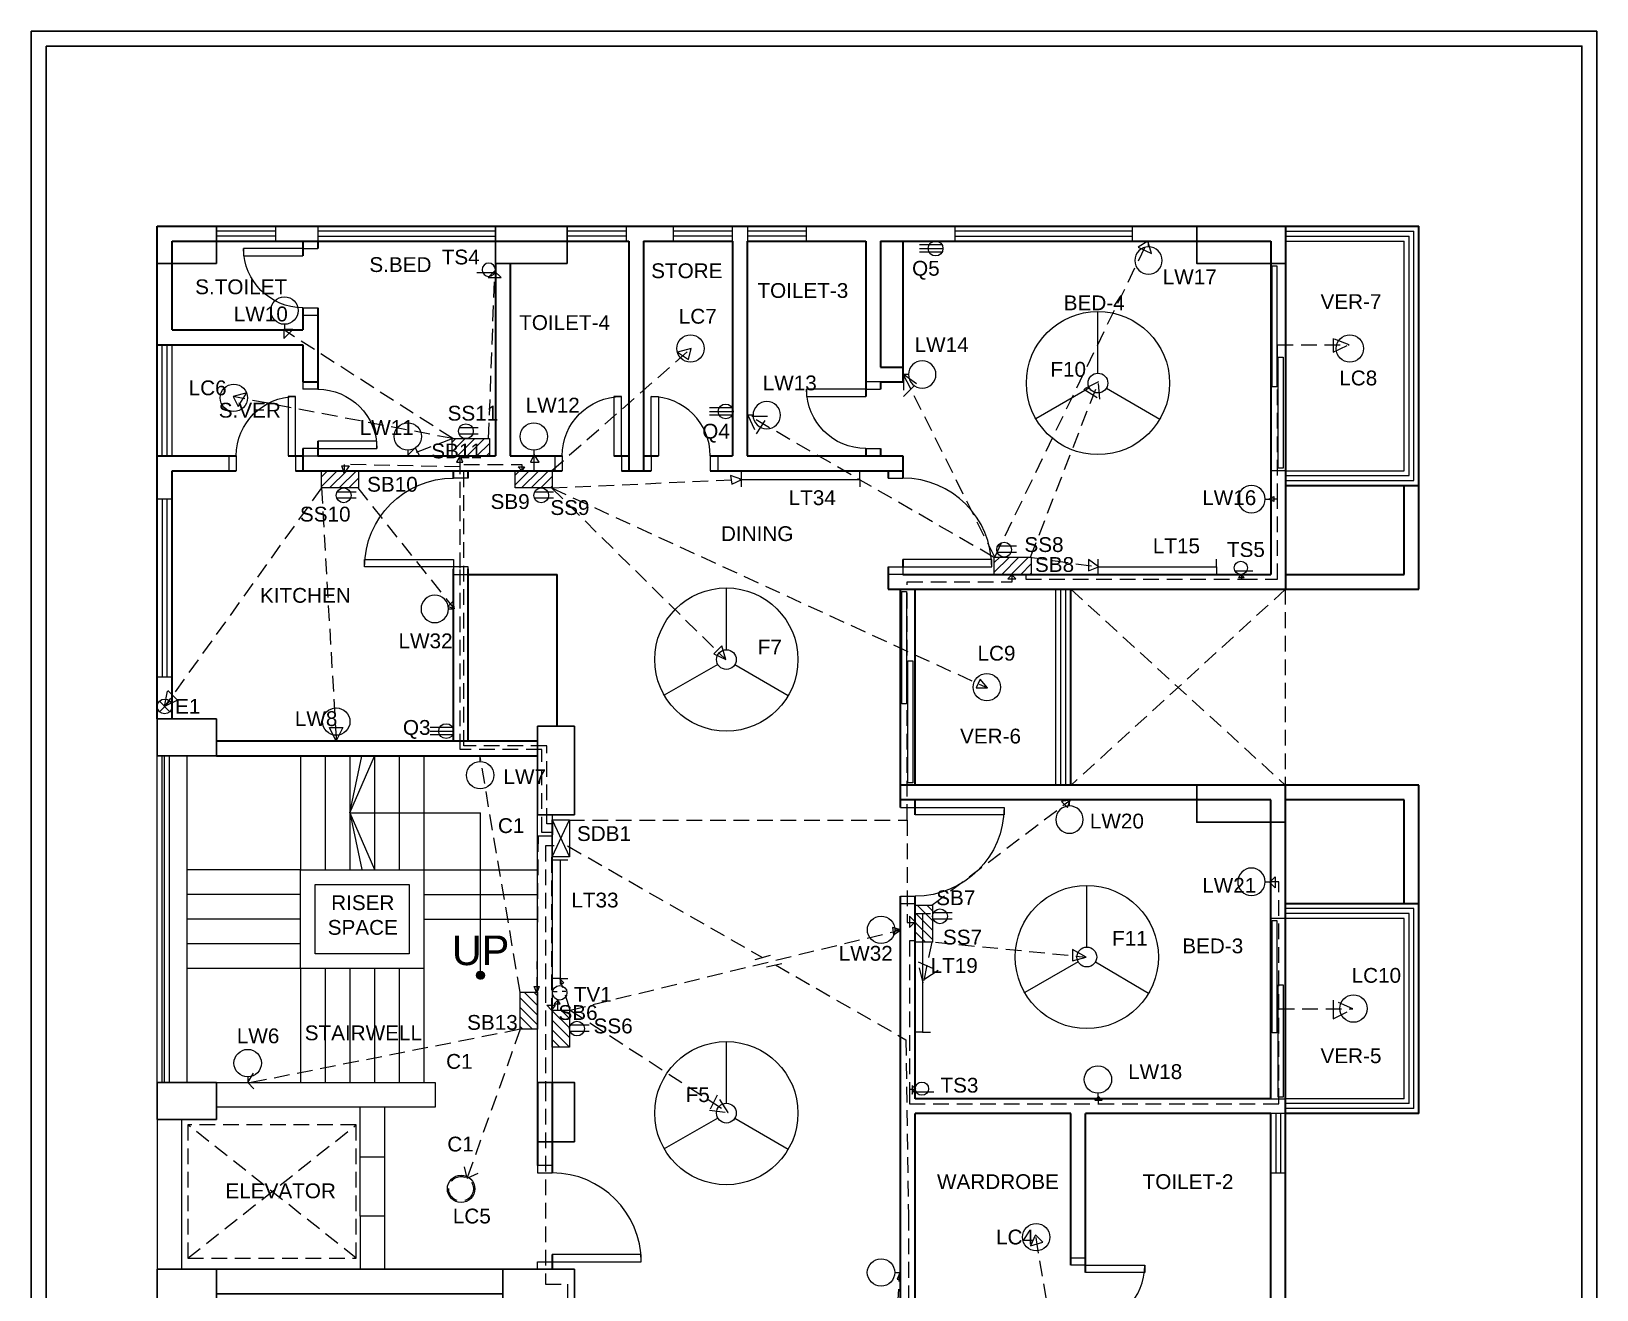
# Model space of a CAD drawing. Header units: inches. Extents: x 1065 to 31087, y 140 to 10961.
# Drawn here: x 1140 to 1774, y 3339 to 3849 of the extents above; entities that cross this region are included whole.
import ezdxf

# ---------------------------------------------------------------- set-up
doc = ezdxf.new("R2010")
doc.units = ezdxf.units.IN
doc.header["$MEASUREMENT"] = 0
doc.linetypes.add('DASHED2', pattern=[9.525, 6.35, -3.175])
for name, color, linetype, lineweight in [('1.Boundary & Pillar', 10, 'Continuous', 30), ('2.Parking Lines', 255, 'Continuous', 30), ('2.Stairs', 163, 'Continuous', 9), ('2.Walls', 255, 'Continuous', 35), ('3.Doors', 34, 'Continuous', 9), ('3.Glass', 134, 'Continuous', 5), ('3.Railing', 40, 'Continuous', 5), ('3.Windows', 130, 'Continuous', 15), ('4.Empty Spaces', 10, 'DASHED2', 15), ('4.Lift Door', 8, 'Continuous', 13), ('5.Fittings & Fixtures', 4, 'Continuous', 15), ('5.Fittings and Fixtures - Labels', 4, 'Continuous', 15), ('5.Switchboards', 210, 'Continuous', 9), ('5.Switchboards - Labels', 210, 'Continuous', 9), ('6.Text', 255, 'Continuous', 15), ('7.(Hidden) Board to Board', 6, 'DASHED2', 20), ('7.(Hidden) Board to Fixtures', 3, 'DASHED2', 20), ('7.(Hidden) Board to Fixtures - Labels', 3, 'DASHED2', 20), ('8.(Hidden) Emergency Connections', 10, 'DASHED2', 20)]:
    doc.layers.add(name, color=color, linetype=linetype, lineweight=lineweight)
doc.layers.add('2.Walls - Stairwell', color=255, linetype='Continuous')
doc.layers.add('3.Sliding Glass', color=160, linetype='Continuous')
doc.layers.get('8.(Hidden) Emergency Connections').off()
doc.styles.add('Text 1', font='arial.ttf', dxfattribs={"height": 6})

# ---------------------------------------------------------------- blocks, each defined once
blk = doc.blocks.new('col')
at = {"layer": '1.Boundary & Pillar', "linetype": 'Continuous'}
for points in [[(-433, 678), (-433, 663), (-457, 663), (-457, 678)], [(-291, 678), (-291, 663), (-320, 663), (-320, 678)], [(0, 678), (0, 663), (-36, 663), (-36, 678)], [(-433, 478.5), (-433, 463.5), (-457, 463.5), (-457, 478.5)], [(-303, 475.5), (-288, 475.5), (-288, 439.6), (-303, 439.6)], [(0, 451.6), (0, 436.6), (-36, 436.6), (-36, 451.6)], [(-433, 331.19), (-433, 316.19), (-457, 316.19), (-457, 331.19)], [(-288, 307.19), (-303, 307.19), (-303, 331.19), (-288, 331.19)], [(-433, 255.5), (-433, 240.5), (-457, 240.5), (-457, 255.5)], [(-288, 255.5), (-288, 240.5), (-317, 240.5), (-317, 255.5)], [(0, 210.75), (0, 195.75), (-36, 195.75), (-36, 210.75)], [(-433, 15), (-433, 0), (-457, 0), (-457, 15)], [(-288, 15), (-288, 0), (-317, 0), (-317, 15)], [(0, 15), (0, 0), (-36, 0), (-36, 15)]]:
    blk.add_lwpolyline(points, close=True, dxfattribs=at)
blk = doc.blocks.new('Light_CeilingK')
at = {"layer": '5.Fittings & Fixtures'}
blk.add_circle((0, 0), 5.55, dxfattribs=at)
blk = doc.blocks.new('LightW')
at = {"layer": '5.Fittings & Fixtures'}
blk.add_line((0, -2.3), (0, 0), dxfattribs=at)
blk.add_blockref('Light_CeilingK', (0, -7.85), dxfattribs=at)
blk = doc.blocks.new("Door 3'")
at = {"layer": '3.Doors'}
for p, q in [((3402, 896), (3408, 896)), ((3402, 893), (3402, 896)), ((3408, 896), (3408, 893)), ((3402, 893), (3366, 893)), ((3366, 893), (3366, 890)), ((3366, 890), (3402, 890)), ((3408, 893), (3402, 893)), ((3402, 890), (3402, 893)), ((3408, 857), (3402, 857)), ((3402, 857), (3402, 854)), ((3408, 854), (3408, 857)), ((3402, 854), (3408, 854))]:
    blk.add_line(p, q, dxfattribs=at)
blk.add_arc((3402, 893), 36, 180, 270, dxfattribs=at)
blk = doc.blocks.new("Door 2'")
at = {"layer": '3.Doors'}
for p, q in [((3347, 873), (3347, 876)), ((3347, 876), (3353, 876)), ((3353, 876), (3353, 873)), ((3347, 873), (3353, 873)), ((3323, 849), (3323, 852)), ((3323, 852), (3347, 852)), ((3347, 852), (3347, 849)), ((3347, 849), (3323, 849)), ((3347, 846), (3347, 849)), ((3347, 849), (3353, 849)), ((3353, 846), (3347, 846)), ((3353, 849), (3353, 846))]:
    blk.add_line(p, q, dxfattribs=at)
blk.add_arc((3347, 849), 24, 90, 180, dxfattribs=at)
blk = doc.blocks.new("Window 3'")
at = {"layer": '3.Windows'}
for p, q in [((3245, 876), (3239, 876)), ((3239, 876), (3239, 804)), ((3241, 876), (3241, 804)), ((3243, 804), (3243, 876)), ((3245, 804), (3245, 876)), ((3239, 804), (3245, 804))]:
    blk.add_line(p, q, dxfattribs=at)
blk = doc.blocks.new("Window 2'")
at = {"layer": '3.Windows'}
for p, q in [((3245, 896), (3239, 896)), ((3239, 896), (3239, 872)), ((3241, 896), (3241, 872)), ((3243, 896), (3243, 872)), ((3245, 872), (3245, 896)), ((3239, 872), (3245, 872))]:
    blk.add_line(p, q, dxfattribs=at)
blk = doc.blocks.new('Ceiling Fan')
at = {"layer": '5.Fittings & Fixtures'}
for p, q in [((3320, 1326.5), (3320, 1351.5)), ((3316.53, 1320.51), (3294.84, 1308.07)), ((3323.45, 1320.48), (3345.04, 1307.87))]:
    blk.add_line(p, q, dxfattribs=at)
for radius in [29, 4]:
    blk.add_circle((3320, 1322.5), radius, dxfattribs=at)
blk = doc.blocks.new('Tubelight')
at = {"layer": '5.Fittings & Fixtures'}
for p, q in [((3460.5, 1029.19), (3460.5, 1023)), ((3508.5, 1026), (3508.5, 1029.19)), ((3460.5, 1026), (3508.5, 1026)), ((3508.5, 1026), (3508.5, 1023))]:
    blk.add_line(p, q, dxfattribs=at)
blk = doc.blocks.new('Switchboard')
at = {"layer": '5.Switchboards'}
h = blk.add_hatch(dxfattribs=at)
h.set_pattern_fill('ANSI31', color=256, scale=22)
h.paths.add_polyline_path([(2518, 710), (2518, 717), (2503, 717), (2503, 710)])
blk.add_lwpolyline([(2503, 717), (2518, 717), (2518, 710), (2503, 710)], close=True, dxfattribs=at)
blk = doc.blocks.new('Socket 2P')
at = {"layer": '5.Fittings & Fixtures'}
for p, q in [((3553.4, 787.5), (3561, 787.5)), ((3553.17, 785), (3561, 785))]:
    blk.add_line(p, q, dxfattribs=at)
blk.add_circle((3556, 786), 3, dxfattribs=at)
blk = doc.blocks.new('Socket 3P')
at = {"layer": '5.Fittings & Fixtures'}
for p, q in [((4614.6, 922), (4605.5, 922)), ((4605.5, 920.5), (4615, 920.5)), ((4614.6, 919), (4605.5, 919))]:
    blk.add_line(p, q, dxfattribs=at)
blk.add_circle((4612, 920.5), 3, dxfattribs=at)
blk = doc.blocks.new('Socket TV')
at = {"layer": '5.Fittings & Fixtures'}
for p, q in [((3399.5, 1201), (3401, 1201)), ((3404.5, 1201), (3403, 1201))]:
    blk.add_line(p, q, dxfattribs=at)
blk.add_circle((3402, 1200.5), 2.92, dxfattribs=at)
blk = doc.blocks.new('Socket Table')
at = {"layer": '5.Fittings & Fixtures'}
blk.add_line((3245.31, 735), (3252.5, 735), dxfattribs=at)
blk.add_circle((3247.67, 736.29), 2.69, dxfattribs=at)
blk = doc.blocks.new('Floor Distribution Board')
at = {"layer": '2.Walls', "linetype": 'Continuous'}
blk.add_line((2293.99, 768.51), (2294, 762.51), dxfattribs=at)
at = {"layer": '5.Switchboards'}
for p, q in [((2293.99, 768.51), (2300.99, 753.51)), ((2293.99, 753.51), (2300.99, 768.51))]:
    blk.add_line(p, q, dxfattribs=at)
blk.add_lwpolyline([(2300.99, 768.51), (2300.99, 753.51), (2293.99, 753.51), (2293.99, 768.51)], close=True, dxfattribs=at)
blk = doc.blocks.new('Exhaust Fan')
at = {"layer": '5.Fittings & Fixtures'}
for p, q in [((1231.88, 2350.38), (1236.12, 2354.62)), ((1231.88, 2354.62), (1236.12, 2350.38))]:
    blk.add_line(p, q, dxfattribs=at)
blk.add_circle((1234, 2352.5), 3, dxfattribs=at)

msp = doc.modelspace()

# ---------------------------------------------------------------- hatches: boundary and pattern name
at = {"layer": '6.Text'}
h = msp.add_hatch(dxfattribs=at)
h.set_pattern_fill('ANSI31', color=256, angle=810, style=0)
h.set_pattern_definition([(225, (1636.31068, 1449.27938), (-0.088388348, 0.088388348), [])])
edge = h.paths.add_edge_path()
edge.add_line((1321.69145, 3466.59563), (1320.08472, 3466.59563))
edge.add_ellipse((1321.69145, 3466.59563), major_axis=(-1.13613, 1.13613), ratio=1, start_angle=315, end_angle=405, ccw=False)
edge.add_line((1321.69145, 3468.20236), (1321.69145, 3466.59563))
edge = h.paths.add_edge_path()
edge.add_line((1321.69145, 3466.59563), (1321.69145, 3468.20236))
edge.add_ellipse((1321.69145, 3466.59563), major_axis=(-1.13613, -1.13613), ratio=1, start_angle=135, end_angle=225, ccw=False)
edge.add_line((1323.29819, 3466.59563), (1321.69145, 3466.59563))
edge = h.paths.add_edge_path()
edge.add_ellipse((1321.69145, 3466.59563), major_axis=(-1.13613, -1.13613), ratio=1, start_angle=45, end_angle=135, ccw=False)
edge.add_line((1321.69145, 3464.9889), (1321.69145, 3466.59563))
edge.add_line((1321.69145, 3466.59563), (1323.29819, 3466.59563))
edge = h.paths.add_edge_path()
edge.add_ellipse((1321.69145, 3466.59563), major_axis=(-1.13613, 1.13613), ratio=1, start_angle=45, end_angle=135, ccw=False)
edge.add_line((1320.08472, 3466.59563), (1321.69145, 3466.59563))
edge.add_line((1321.69145, 3466.59563), (1321.69145, 3464.9889))

# ---------------------------------------------------------------- linework, layer by layer
at = {"layer": '1.Boundary & Pillar', "linetype": 'Continuous'}
msp.add_lwpolyline([(1139.76955, 2983.99987), (1139.76955, 3848.99987), (1773.76683, 3848.99987), (1773.76683, 2983.99987)], dxfattribs=at)
msp.add_lwpolyline([(1145.76955, 3842.99987), (1767.76683, 3842.99987), (1767.76683, 2983.99987), (1145.76955, 2983.99987)], close=True, dxfattribs=at)
at = {"layer": '2.Parking Lines'}
msp.add_lwpolyline([(1214.76683, 3347.50532), (1330.76779, 3347.50532), (1330.76779, 3337.50532), (1214.76683, 3337.50533)], close=True, dxfattribs=at)
at = {"layer": '2.Stairs', "lineweight": 9}
for p, q in [((1248.76955, 3555.50534), (1248.76955, 3509.34913)), ((1258.76955, 3555.50534), (1258.76955, 3509.34913)), ((1268.76955, 3555.50534), (1268.76955, 3509.34913)), ((1278.76955, 3555.50534), (1278.76955, 3509.34913)), ((1288.76955, 3555.50534), (1288.76955, 3509.34913)), ((1298.76955, 3555.50534), (1298.76955, 3509.34913))]:
    msp.add_line(p, q, dxfattribs=at)
at = {"layer": '2.Stairs', "linetype": 'DASHED2', "ltscale": 12}
for p, q in [((1248.76955, 3509.34913), (1202.76955, 3509.34913)), ((1298.61335, 3509.34913), (1344.76955, 3509.34913)), ((1248.76955, 3499.34913), (1202.76955, 3499.34913)), ((1298.76955, 3499.34913), (1344.76955, 3499.34913)), ((1248.76955, 3489.34913), (1202.76955, 3489.34913)), ((1298.76955, 3489.34913), (1344.76955, 3489.34913)), ((1248.76955, 3479.34913), (1202.76955, 3479.34913)), ((1248.92576, 3469.34913), (1202.76955, 3469.34913)), ((1248.76955, 3469.34913), (1248.76955, 3423.19293)), ((1258.76955, 3469.34913), (1258.76955, 3423.19293)), ((1268.76955, 3469.34913), (1268.76955, 3423.19293)), ((1278.76955, 3469.34913), (1278.76955, 3423.19293)), ((1288.76955, 3469.34913), (1288.76955, 3423.19293)), ((1298.76955, 3469.34913), (1298.76955, 3423.19293))]:
    msp.add_line(p, q, dxfattribs=at)
at = {"layer": '2.Walls'}
for p, q in [((1190.76683, 3570.50534), (1190.76683, 3769.99987)), ((1190.76683, 3769.99987), (1701.76683, 3769.99987)), ((1647.76683, 3769.99987), (1647.76683, 3622.99987)), ((1701.76683, 3622.99987), (1701.76683, 3769.99987)), ((1196.76683, 3763.99987), (1381.76398, 3763.99987)), ((1196.76683, 3763.99987), (1381.76398, 3763.99987)), ((1196.76683, 3727.99987), (1196.76683, 3763.99987)), ((1249.76398, 3763.99987), (1249.76398, 3757.99987)), ((1255.76398, 3763.99987), (1255.76398, 3760.99987)), ((1381.76398, 3763.99987), (1381.76398, 3670.99987)), ((1387.76398, 3763.99987), (1387.76398, 3670.99987)), ((1387.76398, 3763.99987), (1423.76398, 3763.99987)), ((1387.76398, 3763.99987), (1423.76398, 3763.99987)), ((1423.76398, 3763.99987), (1423.76398, 3676.99987)), ((1429.76398, 3763.99987), (1429.76398, 3676.99987)), ((1429.76398, 3763.99987), (1477.76398, 3763.99987)), ((1429.76398, 3763.99987), (1477.76398, 3763.99987)), ((1477.76398, 3763.99987), (1477.76398, 3700.99987)), ((1483.76398, 3763.99987), (1483.76398, 3712.99987)), ((1483.76398, 3763.99987), (1641.76683, 3763.99987)), ((1483.76398, 3763.99987), (1641.76683, 3763.99987)), ((1492.76683, 3763.99987), (1492.76683, 3706.99987)), ((1641.76683, 3763.99987), (1641.76683, 3628.99987)), ((1327.76398, 3754.99987), (1327.76398, 3676.99987)), ((1333.76398, 3754.99987), (1333.76398, 3676.99987)), ((1249.76398, 3736.99987), (1249.76398, 3727.99987)), ((1255.76398, 3736.99987), (1255.76398, 3703.99987)), ((1196.76683, 3727.99987), (1249.76398, 3727.99987)), ((1190.76683, 3721.99987), (1249.76398, 3721.99987)), ((1249.76398, 3721.99987), (1249.76529, 3707.0004)), ((1483.76398, 3712.99987), (1492.76683, 3712.99987)), ((1249.76529, 3707.0004), (1255.76398, 3706.99988)), ((1483.76398, 3706.99987), (1492.76683, 3706.99987)), ((1483.76398, 3706.99987), (1483.76398, 3703.99988)), ((1249.76398, 3680.0004), (1249.76398, 3670.99987)), ((1255.76398, 3682.99988), (1255.76398, 3676.99987)), ((1477.76398, 3679.99987), (1477.76398, 3676.99987)), ((1483.76398, 3679.99988), (1483.76398, 3676.99987)), ((1190.76683, 3676.99987), (1222.76398, 3676.99987)), ((1196.76683, 3570.50534), (1196.76683, 3670.99987)), ((1196.76683, 3670.99987), (1222.76398, 3670.99987)), ((1243.76398, 3676.99987), (1249.76398, 3676.99987)), ((1246.76398, 3670.99987), (1354.76398, 3670.99987)), ((1255.76398, 3676.99987), (1327.76398, 3676.99987)), ((1310.76683, 3667.99987), (1310.76683, 3670.99987)), ((1316.76683, 3667.99987), (1316.76683, 3670.99987)), ((1333.76398, 3676.99987), (1354.76398, 3676.99987)), ((1375.76398, 3676.99987), (1381.76398, 3676.99987)), ((1378.76398, 3670.99987), (1390.76398, 3670.99987)), ((1387.76398, 3676.99987), (1393.76399, 3676.99987)), ((1414.76398, 3676.99987), (1423.76398, 3676.99987)), ((1414.76398, 3670.99987), (1492.76683, 3670.99987)), ((1429.76398, 3676.99987), (1492.76683, 3676.99987)), ((1486.76683, 3670.99987), (1486.76683, 3667.99987)), ((1492.76683, 3676.99987), (1492.76683, 3667.99987)), ((1647.76683, 3664.99987), (1701.76683, 3664.99987)), ((1695.76683, 3628.99987), (1695.76683, 3664.99987)), ((1492.76683, 3634.99987), (1492.76683, 3631.99987)), ((1310.76683, 3561.50534), (1310.76683, 3631.2526)), ((1316.76683, 3561.50534), (1316.76683, 3631.2526)), ((1316.76683, 3628.99987), (1352.76683, 3628.99987)), ((1352.76683, 3567.50533), (1352.76683, 3628.99987)), ((1486.76683, 3631.99987), (1486.76683, 3622.99987)), ((1492.76683, 3628.99987), (1641.76683, 3628.99987)), ((1647.76683, 3628.99987), (1695.76683, 3628.99987)), ((1486.76683, 3622.99987), (1701.76683, 3622.99987)), ((1491.76683, 3534.6033), (1491.76683, 3622.99987)), ((1497.76683, 3543.6033), (1497.76683, 3622.99987)), ((1497.76683, 3543.6033), (1497.76683, 3622.99987)), ((1560.76683, 3543.6033), (1560.76683, 3622.99987)), ((1214.76683, 3561.50534), (1344.76683, 3561.50534)), ((1214.76683, 3555.50534), (1344.76683, 3555.50534)), ((1701.76683, 3543.6033), (1491.76683, 3543.6033)), ((1647.76683, 3410.6033), (1647.76683, 3543.6033)), ((1701.76683, 3410.6033), (1701.76683, 3543.6033)), ((1641.76683, 3537.6033), (1491.76683, 3537.6033)), ((1497.76683, 3531.6033), (1497.76683, 3537.6033)), ((1497.76683, 3531.6033), (1497.76683, 3537.6033)), ((1641.76683, 3416.6033), (1641.76683, 3537.6033)), ((1695.76683, 3537.6033), (1647.76683, 3537.6033)), ((1695.76683, 3495.6033), (1695.76683, 3537.6033)), ((1491.76683, 3407.6033), (1491.76683, 3498.6033)), ((1497.76683, 3416.6033), (1497.76683, 3498.6033)), ((1497.76683, 3416.6033), (1497.76683, 3498.6033)), ((1701.76683, 3495.6033), (1647.76683, 3495.6033)), ((1344.76955, 3423.19293), (1344.77216, 3389.50532)), ((1350.775, 3423.19293), (1350.775, 3386.50532)), ((1641.76683, 3416.6033), (1497.76683, 3416.6033)), ((1491.76683, 3284.74987), (1491.76683, 3407.6033)), ((1497.76683, 3293.74987), (1497.76683, 3410.6033)), ((1560.76683, 3410.6033), (1497.76683, 3410.6033)), ((1560.76683, 3349.17658), (1560.76683, 3410.6033)), ((1566.76683, 3346.1771), (1566.76683, 3410.6033)), ((1641.76683, 3410.6033), (1566.76683, 3410.6033)), ((1641.76683, 3302.74987), (1641.76683, 3410.6033)), ((1647.76683, 3302.74987), (1647.76683, 3410.6033)), ((1701.76683, 3410.6033), (1647.76683, 3410.6033)), ((1350.775, 3353.50532), (1350.775, 3347.50532))]:
    msp.add_line(p, q, dxfattribs=at)
at = {"layer": '2.Walls - Stairwell', "linetype": 'Continuous'}
for points in [[(1344.76955, 3423.19293), (1344.76955, 3531.6033), (1350.775, 3531.6033)], [(1350.775, 3531.6033), (1350.775, 3423.19293)]]:
    msp.add_lwpolyline(points, dxfattribs=at)
at = {"layer": '2.Walls - Stairwell', "ltscale": 0.15}
for points in [[(1248.76955, 3469.34913), (1248.76955, 3509.34913), (1298.76955, 3509.34913), (1298.76955, 3469.34913)], [(1254.76955, 3475.34913), (1254.76955, 3503.34913), (1292.76955, 3503.34913), (1292.76955, 3475.34913)]]:
    msp.add_lwpolyline(points, close=True, dxfattribs=at)
at = {"layer": '2.Walls - Stairwell', "linetype": 'Continuous'}
for points in [[(1214.76683, 3423.19293), (1303.29126, 3423.19293), (1303.29126, 3413.19293), (1214.76683, 3413.19294)], [(1354.76955, 3423.19293), (1354.76955, 3423.19293)], [(1282.89358, 3393.00551), (1282.89358, 3413.19294), (1272.89042, 3413.19294), (1272.89043, 3393.00551)], [(1190.76955, 3408.19293), (1190.76955, 3395.19287), (1190.76955, 3376.31155), (1190.76955, 3347.50532), (1200.76955, 3347.50532), (1200.76955, 3376.31155), (1200.76955, 3395.19287), (1200.76955, 3408.19293)], [(1272.92576, 3369.00543), (1272.92576, 3347.50532), (1282.92576, 3347.50532), (1282.92576, 3369.00543)]]:
    msp.add_lwpolyline(points, close=True, dxfattribs=at)
at = {"layer": '3.Glass', "lineweight": 13}
for p, q in [((1190.76955, 3423.19293), (1190.76955, 3555.50534)), ((1190.76955, 3423.19293), (1190.76955, 3555.50534)), ((1192.76955, 3423.19293), (1192.76955, 3555.50534)), ((1193.76955, 3423.19293), (1193.76955, 3555.50534)), ((1195.76955, 3423.19293), (1195.76955, 3555.50534)), ((1202.76955, 3555.50534), (1202.76955, 3423.19293))]:
    msp.add_line(p, q, dxfattribs=at)
at = {"layer": '3.Railing'}
for p, q in [((1647.76683, 3767.99987), (1699.76683, 3767.99987)), ((1647.76683, 3765.99987), (1697.76683, 3765.99987)), ((1697.76683, 3668.99987), (1697.76683, 3765.99987)), ((1699.76683, 3666.99987), (1699.76683, 3767.99987)), ((1647.76683, 3763.99987), (1695.76683, 3763.99987)), ((1695.76683, 3670.99987), (1695.76683, 3763.99987)), ((1192.76683, 3676.99987), (1192.76683, 3721.99987)), ((1194.76683, 3676.99987), (1194.76683, 3721.99987)), ((1196.76683, 3676.99987), (1196.76683, 3721.99987)), ((1647.76683, 3670.99987), (1695.76683, 3670.99987)), ((1647.76683, 3668.99987), (1697.76683, 3668.99987)), ((1647.76683, 3666.99987), (1699.76683, 3666.99987)), ((1554.76683, 3543.6033), (1554.76683, 3622.99987)), ((1556.76683, 3543.6033), (1556.76683, 3622.99987)), ((1558.76683, 3543.6033), (1558.76683, 3622.99987)), ((1699.76683, 3493.6033), (1647.76683, 3493.6033)), ((1699.76683, 3412.6033), (1699.76683, 3493.6033)), ((1697.76683, 3491.6033), (1647.76683, 3491.6033)), ((1695.76683, 3489.6033), (1647.76683, 3489.6033)), ((1695.76683, 3416.6033), (1695.76683, 3489.6033)), ((1697.76683, 3414.6033), (1697.76683, 3491.6033)), ((1695.76683, 3416.6033), (1647.76683, 3416.6033)), ((1697.76683, 3414.6033), (1647.76683, 3414.6033)), ((1699.76683, 3412.6033), (1647.76683, 3412.6033))]:
    msp.add_line(p, q, dxfattribs=at)
at = {"layer": '3.Sliding Glass'}
for points in [[(1641.76683, 3754.99987), (1647.76683, 3754.99987), (1647.76683, 3670.99987), (1641.76683, 3670.99987)], [(1642.275, 3753.99987), (1644.275, 3753.99987), (1644.275, 3704.99987), (1642.275, 3704.99987)], [(1644.775, 3716.99987), (1646.775, 3716.99987), (1646.775, 3671.99987), (1644.775, 3671.99987)], [(1491.76683, 3622.99987), (1497.76683, 3622.99987), (1497.76683, 3543.6033), (1491.76683, 3543.6033)], [(1492.275, 3621.99987), (1494.275, 3621.99987), (1494.275, 3576.49987), (1492.275, 3576.49987)], [(1494.775, 3593.99987), (1496.775, 3593.99987), (1496.775, 3544.49987), (1494.775, 3544.49987)], [(1641.76683, 3416.6033), (1647.76683, 3416.6033), (1647.76683, 3489.6033), (1641.76683, 3489.6033)], [(1642.275, 3488.74987), (1644.275, 3488.74987), (1644.275, 3443.24987), (1642.275, 3443.24987)], [(1644.775, 3462.74987), (1646.775, 3462.74987), (1646.775, 3417.24987), (1644.775, 3417.24987)]]:
    msp.add_lwpolyline(points, close=True, dxfattribs=at)
at = {"layer": '4.Empty Spaces'}
for p, q in [((1560.76683, 3622.99987), (1647.77228, 3543.49987)), ((1647.76683, 3622.99987), (1560.77228, 3543.49987)), ((1647.76683, 3540.6033), (1647.76683, 3622.99987)), ((1271.39358, 3352.00551), (1203.20521, 3406.00551)), ((1203.20521, 3352.00551), (1271.39358, 3406.00551))]:
    msp.add_line(p, q, dxfattribs=at)
msp.add_lwpolyline([(1271.39358, 3352.00551), (1271.39358, 3406.00551), (1203.20521, 3406.00551), (1203.20521, 3352.00551)], close=True, dxfattribs=at)
at = {"layer": '4.Lift Door', "linetype": 'Continuous'}
for p, q in [((1272.89358, 3369.00551), (1272.89358, 3393.00551)), ((1282.89358, 3369.00551), (1282.89358, 3393.00551))]:
    msp.add_line(p, q, dxfattribs=at)
at = {"layer": '6.Text', "lineweight": 9}
for p, q in [((1268.76955, 3532.42723), (1278.76955, 3555.34913)), ((1268.76955, 3532.42723), (1273.61882, 3555.34913)), ((1268.76955, 3532.42723), (1321.69145, 3532.42723)), ((1268.76955, 3532.42723), (1278.76955, 3509.50534)), ((1268.76955, 3532.42723), (1273.61882, 3509.50534)), ((1321.69145, 3464.9889), (1321.69145, 3532.42723))]:
    msp.add_line(p, q, dxfattribs=at)
at = {"layer": '6.Text'}
msp.add_circle((1321.69145, 3466.59563), 1.60673, dxfattribs=at)
at = {"layer": '7.(Hidden) Board to Board'}
for p, q in [((1266.5, 3670), (1265.5, 3673)), ((1265.5, 3673), (1268.5, 3673)), ((1313.5, 3672.5), (1266.5, 3673.5)), ((1266.5, 3673.5), (1266.5, 3670)), ((1268.5, 3673), (1266.5, 3670)), ((1313.5, 3677), (1312, 3674.5)), ((1312, 3674.5), (1314.5, 3674.5)), ((1313.5, 3631.5), (1313.5, 3677)), ((1314.5, 3674.5), (1313.5, 3677)), ((1315, 3559.5), (1315, 3673.5)), ((1315, 3673.5), (1338.5, 3673.5)), ((1338.5, 3671), (1337, 3672.5)), ((1337, 3672.5), (1339.5, 3672.5)), ((1338.5, 3673.5), (1338.5, 3671)), ((1339.5, 3672.5), (1338.5, 3671)), ((1313.5, 3558), (1313.5, 3631.5)), ((1537, 3629), (1535.25, 3627.25)), ((1535.25, 3627.25), (1538.5, 3627.25)), ((1538.5, 3627.25), (1536.875, 3628.875)), ((1537, 3626), (1537, 3629)), ((1494.5, 3529.5), (1494.5, 3626)), ((1494.5, 3626), (1537, 3626)), ((1346.5, 3558), (1313.5, 3558)), ((1348.5, 3559.5), (1315, 3559.5)), ((1346.5, 3524.5), (1346.5, 3558)), ((1348.5, 3528), (1348.5, 3559.5)), ((1351, 3528), (1348.5, 3528)), ((1357.5, 3529.5), (1494.5, 3529.5)), ((1494.5, 3529.5), (1494.5, 3488)), ((1345, 3523), (1344.5, 3459.5)), ((1351, 3523), (1345, 3523)), ((1351, 3524.5), (1346.5, 3524.5)), ((1351.5, 3519), (1348, 3519)), ((1348, 3519), (1348, 3422)), ((1357, 3519), (1435.8561, 3473.81603)), ((1350.5, 3514.5), (1350.5, 3452.5)), ((1494.5, 3488), (1498, 3488)), ((1498, 3488), (1495.5, 3490.5)), ((1495.5, 3490.5), (1495.5, 3486)), ((1495.5, 3486), (1497.75, 3488.25)), ((1433, 3473), (1440, 3475)), ((1437.5, 3470), (1444.5, 3471.5)), ((1441.15066, 3470.78228), (1494, 3440.5)), ((1344.5, 3459.5), (1343.5, 3462)), ((1343.5, 3462), (1345.5, 3462)), ((1345.5, 3462), (1344.5, 3459.5)), ((1350.5, 3452.5), (1348.5, 3454.5)), ((1348.5, 3454.5), (1352, 3454.5)), ((1352, 3454.5), (1350.5, 3452.5)), ((1494, 3440.5), (1495, 3369.5)), ((1348, 3422), (1348, 3341.5)), ((1495, 3369.5), (1495, 3230.5)), ((1348, 3341.5), (1357, 3341.5)), ((1357, 3341.5), (1357, 3219))]:
    msp.add_line(p, q, dxfattribs=at)
at = {"layer": '7.(Hidden) Board to Fixtures'}
for p, q in [((1530, 3636), (1592, 3764)), ((1592, 3764), (1588, 3761.5)), ((1588, 3761.5), (1593.5, 3759)), ((1593.5, 3759), (1592, 3764)), ((1327.5, 3752), (1324.75, 3749.25)), ((1324.75, 3749.25), (1330, 3749.25)), ((1325, 3684), (1327.5, 3752)), ((1330, 3749.25), (1327.375, 3751.875)), ((1242, 3724.5), (1245.75, 3728.25)), ((1245.75, 3728.25), (1242, 3728.25)), ((1310.5, 3684), (1242, 3728)), ((1242, 3728), (1242, 3724.5)), ((1644.5, 3659.5), (1644.5, 3722)), ((1644.5, 3722), (1673.5, 3722)), ((1673.5, 3722), (1667, 3724.5)), ((1667, 3724.5), (1667, 3719)), ((1667, 3719), (1673.5, 3722)), ((1350.5, 3671), (1407, 3720.5)), ((1407, 3720.5), (1401.5, 3719)), ((1401.5, 3719), (1406, 3716)), ((1406, 3716), (1407, 3720.5)), ((1530, 3636), (1493, 3710)), ((1493, 3710), (1493, 3701)), ((1498.25, 3706.25), (1493, 3710)), ((1493, 3701), (1498.25, 3706.25)), ((1544.5, 3636), (1572, 3707)), ((1572, 3707), (1566, 3704)), ((1566, 3704), (1572.5, 3700)), ((1572.5, 3700), (1572, 3707)), ((1227, 3702.5), (1221.5, 3701)), ((1310.5, 3684), (1221.5, 3701)), ((1221.5, 3701), (1223.5, 3697)), ((1223.5, 3697), (1227, 3702.5)), ((1529.5, 3636), (1430, 3693.5)), ((1430, 3693.5), (1433.5, 3686)), ((1438, 3693), (1430, 3693)), ((1433.5, 3686), (1438, 3693)), ((1310.5, 3684), (1292, 3677)), ((1292, 3677), (1295.25, 3680.25)), ((1295.25, 3680.25), (1297, 3677)), ((1343.5, 3677.5), (1342, 3674.5)), ((1343.5, 3671), (1343.5, 3677.5)), ((1345.5, 3674.5), (1343.5, 3677.5)), ((1297, 3677), (1292.5, 3677)), ((1342, 3674.5), (1345.5, 3674.5)), ((1350.5, 3664), (1427.5, 3667.5)), ((1427.5, 3667.5), (1423, 3669)), ((1423, 3669), (1423.5, 3665.5)), ((1423.5, 3665.5), (1427.5, 3667.5)), ((1257.275, 3663.99987), (1193.77228, 3575.49987)), ((1257.275, 3663.99987), (1263.275, 3561.49987)), ((1272, 3664), (1311, 3615)), ((1350.5, 3664), (1421, 3594.5)), ((1350.5, 3664), (1527, 3583)), ((1641, 3659.5), (1643, 3660.5)), ((1644.5, 3659.5), (1641, 3659.5)), ((1643, 3658.5), (1641, 3659.5)), ((1643, 3660.5), (1643, 3658.5)), ((1644.5, 3627), (1644.5, 3659.5)), ((1544, 3636), (1572, 3632)), ((1572, 3632), (1568, 3635)), ((1568, 3635), (1568, 3630.5)), ((1542.5, 3629), (1542.5, 3627)), ((1542.5, 3627), (1630, 3627)), ((1568, 3630.5), (1572, 3632)), ((1630, 3629), (1628.75, 3627.75)), ((1628.75, 3627.75), (1631, 3627.75)), ((1631, 3627.75), (1629.875, 3628.875)), ((1630, 3627), (1630, 3629)), ((1630, 3627), (1644.5, 3627)), ((1308.5, 3616), (1310.5, 3618)), ((1311, 3615), (1308.5, 3616)), ((1310.5, 3618), (1311, 3615)), ((1419.5, 3600), (1416.25, 3596.75)), ((1416.25, 3596.75), (1421, 3594.5)), ((1421, 3594.5), (1419.5, 3600)), ((1524, 3586.5), (1522.5, 3583)), ((1522.5, 3583), (1527, 3583)), ((1527, 3583), (1524, 3586.5)), ((1193.77228, 3575.49987), (1195, 3582)), ((1199, 3578), (1193.77228, 3575.49987)), ((1195, 3582), (1199, 3578)), ((1263.275, 3561.49987), (1260.5, 3567)), ((1260.5, 3567), (1266, 3567)), ((1266, 3567), (1263.27224, 3561.50534)), ((1337.76955, 3459.71472), (1321.53271, 3555.22019)), ((1504.5, 3495), (1560.5, 3537.5)), ((1560.5, 3537.5), (1557, 3537)), ((1557, 3537), (1559.5, 3534.5)), ((1559.5, 3534.5), (1560.5, 3537.5)), ((1641.5, 3504.5), (1643.5, 3506.5)), ((1643.5, 3506.5), (1643.5, 3502)), ((1643.5, 3502), (1641.25, 3504.25)), ((1645, 3504.5), (1641.5, 3504.5)), ((1645, 3414.5), (1645, 3504.5)), ((1358, 3452.5), (1492, 3485)), ((1492, 3485), (1488.5, 3486)), ((1488.5, 3486), (1489, 3483)), ((1489, 3483), (1492, 3485)), ((1497.5, 3480.5), (1495.5, 3480.5)), ((1495.5, 3480.5), (1495.5, 3420.5)), ((1504.5, 3480), (1501, 3463.5)), ((1506, 3480), (1567, 3474)), ((1567, 3474), (1561.5, 3477)), ((1561.5, 3477), (1561.5, 3472.5)), ((1501, 3463.5), (1499, 3472)), ((1499, 3472), (1507, 3468.5)), ((1507, 3468.5), (1501, 3464.5)), ((1561.5, 3472.5), (1567, 3474)), ((1358, 3452.5), (1354, 3465)), ((1354, 3465), (1354, 3463)), ((1355.5, 3463.5), (1354, 3465)), ((1354, 3463), (1355.5, 3463.5)), ((1353, 3456.5), (1351.5, 3455)), ((1353, 3452.5), (1353, 3456.5)), ((1354, 3455), (1353, 3456.5)), ((1675, 3453), (1667, 3456.5)), ((1667, 3456.5), (1667, 3451)), ((1351.5, 3455), (1354, 3455)), ((1358, 3452.5), (1422, 3411)), ((1645, 3453), (1675, 3453)), ((1667, 3449), (1675, 3453)), ((1667, 3451.5), (1667, 3449)), ((1337.76955, 3444.71472), (1227.69277, 3422.90779)), ((1337.76955, 3444.71472), (1316.26683, 3384.45549)), ((1227.40762, 3423.19293), (1229.77228, 3426.99987)), ((1227.40762, 3423.19293), (1229.93648, 3420.66407)), ((1417.5, 3418), (1414.5, 3412)), ((1422, 3411), (1417.5, 3418)), ((1495.5, 3420.5), (1498, 3420.5)), ((1495.5, 3420.5), (1495.5, 3414.5)), ((1498, 3420.5), (1496.5, 3422)), ((1496.5, 3422), (1496.5, 3418.5)), ((1496.5, 3418.5), (1497.5, 3420.5)), ((1572, 3417.5), (1570.5, 3416)), ((1572, 3414.5), (1572, 3417.5)), ((1572.25, 3417.25), (1572, 3417.5)), ((1573.5, 3416), (1572.25, 3417.25)), ((1414.5, 3412), (1422, 3411)), ((1495.5, 3414.5), (1572, 3414.5)), ((1570.5, 3416), (1573.5, 3416)), ((1572, 3414.5), (1645, 3414.5)), ((1316.26683, 3384.45549), (1315.26683, 3388.95549)), ((1316.26683, 3384.45549), (1320.76683, 3386.45549)), ((1546.5, 3361.5), (1544.5, 3357)), ((1554, 3316.5), (1546.5, 3361.5)), ((1549.5, 3358.5), (1546.75, 3361.25)), ((1544.5, 3357), (1549.5, 3358.5)), ((1485, 3238), (1491.5, 3346)), ((1491.5, 3346), (1490.5, 3343.5)), ((1490.5, 3343.5), (1492, 3343.5)), ((1492, 3343.5), (1491.5, 3346))]:
    msp.add_line(p, q, dxfattribs=at)
msp.add_circle((1313.83162, 3380.0886), 5, dxfattribs=at)

# ---------------------------------------------------------------- block references
at = {"layer": '1.Boundary & Pillar', "linetype": 'Continuous'}
msp.add_blockref('col', (1647.76683, 3092.00161), dxfattribs=at)
at = {"layer": '3.Doors', "xscale": -1}
for name, p, rotation in [("Door 2'", (-2097.23471, 4609.99987), 180), ("Door 2'", (4602.68892, 2830.70814), 359.9950057931325), ("Door 2'", (-1869.23602, 4552.99987), 180), ("Door 2'", (2095.76398, 7023.99987), 90), ("Door 2'", (2227.76398, 7023.99987), 90), ("Door 3'", (-2091.23317, 4524.99987), 180)]:
    msp.add_blockref(name, p, dxfattribs=dict(at, rotation=rotation))
at = {"layer": '3.Doors'}
for name, p, rotation in [("Door 2'", (541.76399, 7023.99987), 270), ("Door 3'", (4894.76683, 4524.99987), 180), ("Door 3'", (4752.77216, 4243.50532), 180), ("Door 2'", (4913.69046, 4198.46884), 180.0049942068674)]:
    msp.add_blockref(name, p, dxfattribs=dict(at, rotation=rotation))
at = {"layer": '3.Doors', "xscale": -1}
msp.add_blockref("Door 3'", (4899.76683, 2641.6033), dxfattribs=at)
at = {"layer": '3.Windows', "rotation": 270}
for name, p in [("Window 2'", (342.775, 7008.9984)), ("Window 3'", (451.76398, 7008.99987)), ("Window 2'", (484.775, 7008.9984)), ("Window 2'", (527.775, 7008.9984)), ("Window 2'", (557.775, 7008.9984)), ("Window 3'", (709.775, 7008.99987))]:
    msp.add_blockref(name, p, dxfattribs=at)
at = {"layer": '3.Windows'}
for name, p in [("Window 3'", (-2048.23317, 2783.49988)), ("Window 2'", (-1597.23154, 2514.6033))]:
    msp.add_blockref(name, p, dxfattribs=at)
at = {"layer": '5.Fittings & Fixtures'}
for name, p in [('Socket 3P', (-3106, 2840.5)), ('Ceiling Fan', (-1748.22772, 2383.99987)), ('Light_CeilingK', (1406.775, 3720.49987)), ('Light_CeilingK', (1673.775, 3720.49987)), ('Light_CeilingK', (1221.775, 3700.49987)), ('Socket 3P', (-3191, 2774.5)), ('Socket 2P', (-2240.225, 2900.99987)), ('Tubelight', (-2033.225, 2641.49987)), ('Socket 2P', (-2289.725, 2874.99987)), ('Socket 2P', (-2209.725, 2874.99987)), ('Socket 2P', (-2022.225, 2852.99987)), ('Tubelight', (-1888.725, 2605.99987)), ('Socket Table', (-1618.0123, 2895.37726)), ('Ceiling Fan', (-1898.725, 2271.99987)), ('Light_CeilingK', (1526.775, 3583.30158)), ('Exhaust Fan', (-40.22772, 1222.99987)), ('Socket 3P', (-3304.225, 2644.99987)), ('LightW', (1321.53815, 3555.50533)), ('Ceiling Fan', (-1752.73317, 2151.49987)), ('Socket 2P', (-2048.225, 2704.49987)), ('Socket TV', (-2048.225, 2258.99987)), ('Light_CeilingK', (1675.275, 3453.1033)), ('Socket 2P', (-2195.225, 2658.99987)), ('Ceiling Fan', (-1898.725, 2088.24987)), ('Socket Table', (-1747.20013, 2684.3696)), ('Light_CeilingK', (1313.83162, 3380.0886)), ('Light_CeilingK', (1546.775, 3360.49987))]:
    msp.add_blockref(name, p, dxfattribs=at)
at = {"layer": '5.Fittings & Fixtures', "xscale": -1}
for name, p in [('LightW', (1592.27228, 3763.99987)), ('Socket Table', (4572.70646, 3016.12875)), ('LightW', (1560.27228, 3537.49987))]:
    msp.add_blockref(name, p, dxfattribs=at)
at = {"layer": '5.Fittings & Fixtures'}
for name, p, rotation in [('LightW', (1242.275, 3727.99987), 180), ('LightW', (1292.275, 3676.99987), 180), ('LightW', (1343.275, 3676.99987), 180), ('LightW', (1263.275, 3561.49987), 180), ('Tubelight', (327.89577, 6973.75933), 270), ('LightW', (1491.775, 3484.99987), 270), ('Tubelight', (474.775, 6951.99987), 270), ('LightW', (1227.40762, 3423.19293), 180), ('LightW', (1571.775, 3416.49987), 180), ('LightW', (1491.76683, 3346.17658), 270)]:
    msp.add_blockref(name, p, dxfattribs=dict(at, rotation=rotation))
at = {"layer": '5.Fittings & Fixtures', "xscale": -1}
for p, rotation in [((1492.775, 3709.99987), 90), ((1429.775, 3693.49987), 90), ((1641.77228, 3659.49987), 270), ((1311.00545, 3615), 270), ((1641.77228, 3504.49987), 270)]:
    msp.add_blockref('LightW', p, dxfattribs=dict(at, rotation=rotation))
at = {"layer": '5.Switchboards'}
for name, p in [('Switchboard', (-1192.725, 2966.99987)), ('Switchboard', (-1245.725, 2953.99987)), ('Switchboard', (-1167.225, 2953.99987)), ('Switchboard', (-973.225, 2918.99987)), ('Floor Distribution Board', (-943.23256, 2761.04162))]:
    msp.add_blockref(name, p, dxfattribs=at)
at = {"layer": '5.Switchboards', "rotation": 270}
for p in [(787.775, 5997.99987), (627.76955, 5962.71472), (640.775, 5955.49987)]:
    msp.add_blockref('Switchboard', p, dxfattribs=at)
at = {"layer": '8.(Hidden) Emergency Connections'}
for name, p in [('Switchboard', (-1192.725, 2966.99987)), ('Switchboard', (-1245.725, 2953.99987)), ('Switchboard', (-1167.225, 2953.99987)), ('Switchboard', (-973.225, 2918.99987)), ('Floor Distribution Board', (-943.23256, 2761.04162))]:
    msp.add_blockref(name, p, dxfattribs=at)
at = {"layer": '8.(Hidden) Emergency Connections', "rotation": 270}
for p in [(787.775, 5997.99987), (627.76955, 5962.71472), (640.775, 5955.49987)]:
    msp.add_blockref('Switchboard', p, dxfattribs=at)

# ---------------------------------------------------------------- texts
at = {"layer": '5.Fittings and Fixtures - Labels', "char_height": 6, "attachment_point": 1, "style": 'Text 1'}
for s, width, heights, insert in [('TS4', 4, [0], (1305.99914, 3760.56469)), ('{\\fArial Baltic|b0|i0|c186|p34;Q}5', 4, [0], (1496.49728, 3756)), ('{\\fArial Baltic|b0|i0|c186|p34;L}W{\\fArial Baltic|b0|i0|c186|p34;17}', 6, [0], (1597.99914, 3752.56469)), ('{\\fArial Baltic|b0|i0|c186|p34;L}W{\\fArial Baltic|b0|i0|c186|p34;10}', 4, [0], (1221.77228, 3737.49987)), ('LC{\\fArial Baltic|b0|i0|c186|p34;7}', 4, [0], (1401.99914, 3736.56469)), ('{\\fArial Baltic|b0|i0|c186|p34;L}W{\\fArial Baltic|b0|i0|c186|p34;14}', 4, [0], (1497.49914, 3725.06469)), ('{\\fArial Baltic|b0|i0|c186|p34;L}W{\\fArial Baltic|b0|i0|c186|p34;13}', 4, [0], (1435.99914, 3709.56469)), ('{\\fArial Baltic|b0|i0|c186|p34;F}10', 4, [0], (1552.49642, 3715.06469)), ('LC{\\fArial Baltic|b0|i0|c186|p34;8}', 4, [0], (1669.49914, 3711.56469)), ('LC{\\fArial Baltic|b0|i0|c186|p34;6}', 4, [0], (1203.49914, 3707.56469)), ('SS11', 4, [0], (1308.37395, 3697.28792)), ('{\\fArial Baltic|b0|i0|c186|p34;L}W{\\fArial Baltic|b0|i0|c186|p34;12}', 4, [0], (1339.99914, 3700.56469)), ('{\\fArial Baltic|b0|i0|c186|p34;L}W{\\fArial Baltic|b0|i0|c186|p34;11}', 4, [0], (1272.77228, 3691.49987)), ('{\\fArial Baltic|b0|i0|c186|p34;Q}4', 4, [0], (1411.49728, 3690)), ('SS9', 4, [0], (1349.99914, 3659.06469)), ('{\\fArial Baltic|b0|i0|c186|p34;L}T{\\fArial Baltic|b0|i0|c186|p34;34}', 4, [0], (1446.49914, 3663.06469)), ('{\\fArial Baltic|b0|i0|c186|p34;L}W{\\fArial Baltic|b0|i0|c186|p34;16}', 6, [0], (1613.99914, 3663.06469)), ('SS10', 4, [0], (1248.57086, 3656.41173)), ('SS8', 4, [0], (1541.99914, 3644.06469)), ('{\\fArial Baltic|b0|i0|c186|p34;L}T{\\fArial Baltic|b0|i0|c186|p34;15}', 6, [0], (1593.99914, 3643.56469)), ('TS5', 4, [0], (1623.99914, 3642.06469)), ('{\\fArial Baltic|b0|i0|c186|p34;LW}32', 4, [0], (1288.49914, 3605.06469)), ('{\\fArial Baltic|b0|i0|c186|p34;F}7', 4, [0], (1433.99914, 3602.56469)), ('LC{\\fArial Baltic|b0|i0|c186|p34;9}', 4, [0], (1522.99914, 3600.06469)), ('E1', 4, [0], (1197.99914, 3578.56469)), ('{\\fArial Baltic|b0|i0|c186|p34;LW8}', 4, [0], (1246.49914, 3573.56469)), ('{\\fArial Baltic|b0|i0|c186|p34;Q}3', 4, [0], (1290.27228, 3569.99987)), ('{\\fArial Baltic|b0|i0|c186|p34;L}W{\\fArial Baltic|b0|i0|c186|p34;7}', 4, [0], (1330.99914, 3550.06469)), ('{\\fArial Baltic|b0|i0|c186|p34;L}W{\\fArial Baltic|b0|i0|c186|p34;20}', 4, [0], (1568.49914, 3532.06469)), ('{\\fArial Baltic|b0|i0|c186|p34;L}W{\\fArial Baltic|b0|i0|c186|p34;21}', 4, [0], (1613.99914, 3506.06469)), ('{\\fArial Baltic|b0|i0|c186|p34;L}T{\\fArial Baltic|b0|i0|c186|p34;33}', 4, [0], (1358.49914, 3500.06469)), ('SS7', 4, [0], (1508.99914, 3485.06469)), ('{\\fArial Baltic|b0|i0|c186|p34;F1}1', 4, [0], (1577.49914, 3484.56469)), ('{\\fArial Baltic|b0|i0|c186|p34;L}W{\\fArial Baltic|b0|i0|c186|p34;32}', 4, [0], (1466.77228, 3478.49987)), ('{\\fArial Baltic|b0|i0|c186|p34;L}T{\\fArial Baltic|b0|i0|c186|p34;19}', 4, [0], (1503.99914, 3473.56469)), ('LC{\\fArial Baltic|b0|i0|c186|p34;10}', 4, [0], (1674.49914, 3469.56469)), ('TV1', 4, [0], (1359.46688, 3461.8552)), ('SS6', 4, [0], (1367.49914, 3449.06469)), ('{\\fArial Baltic|b0|i0|c186|p34;L}W{\\fArial Baltic|b0|i0|c186|p34;6}', 4, [0], (1222.99914, 3445.06469)), ('{\\fArial Baltic|b0|i0|c186|p34;L}W{\\fArial Baltic|b0|i0|c186|p34;18}', 4, [0], (1583.99914, 3430.56469)), ('TS3', 4, [0], (1507.99914, 3425.06469)), ('{\\fArial Baltic|b0|i0|c186|p34;F}5', 4, [0], (1404.77228, 3421.24556)), ('LC{\\fArial Baltic|b0|i0|c186|p34;5}', 6, [6.02456], (1310.49914, 3372.06469)), ('LC{\\fArial Baltic|b0|i0|c186|p34;4}', 4, [0], (1530.49914, 3363.56469))]:
    msp.add_mtext_dynamic_manual_height_columns(s, width=width, gutter_width=60, heights=heights, dxfattribs=dict(at, insert=insert))
at = {"layer": '5.Switchboards - Labels', "char_height": 6, "attachment_point": 1, "style": 'Text 1'}
for s, width, insert in [('{\\fArial Baltic|b0|i0|c186|p34;SB}11', 4, (1301.77228, 3681.99987)), ('{\\fArial Baltic|b0|i0|c186|p34;SB}10', 4, (1275.77228, 3668.49987)), ('{\\fArial Baltic|b0|i0|c186|p34;SB}9', 4, (1325.77228, 3661.49987)), ('{\\fArial Baltic|b0|i0|c186|p34;SB}8', 4, (1546.27228, 3635.99987)), ('S{\\fArial Baltic|b0|i0|c186|p34;DB1}', 4, (1360.77228, 3526.99987)), ('{\\fArial Baltic|b0|i0|c186|p34;SB}7', 4, (1506.27228, 3500.99987)), ('{\\fArial Baltic|b0|i0|c186|p34;SB1}3', 6, (1316.27228, 3450.49987)), ('{\\fArial Baltic|b0|i0|c186|p34;SB}6', 4, (1353.27228, 3454.49987))]:
    msp.add_mtext_dynamic_manual_height_columns(s, width=width, gutter_width=60, heights=[0], dxfattribs=dict(at, insert=insert))
at = {"layer": '6.Text', "attachment_point": 1, "style": 'Text 1'}
for s, width, gutter_width, heights, insert, char_height in [('\\pxqc;S.BED', 10.9746251, 60, [23.51966], (1283.77228, 3757.49987), 6), ('\\pxqc;STORE', 10.9746251, 60, [23.51966], (1399.77228, 3754.99987), 6), ('\\pxqc;S.TOILET', 10.9746251, 60, [23.51966], (1219.27228, 3748.49987), 6), ('\\pxqc;TOILET-3', 10.9746251, 60, [23.51966], (1446.77228, 3746.99987), 6), ('\\pxqc;{\\fArial Baltic|b0|i0|c186|p34;BED-}4', 10.9746251, 60, [23.51966], (1564.77228, 3741.99987), 6), ('\\pxqc;VER-7', 10.9746251, 60, [23.51966], (1668.77228, 3742.49987), 6), ('\\pxqc;TOILET-4', 10.9746251, 60, [23.51966], (1350.27228, 3733.99987), 6), ('\\pxqc;S.VER', 10.9746251, 60, [23.51966], (1222.77228, 3698.49987), 6), ('\\pxqc;DINING', 10.9746251, 60, [23.51966], (1428.27228, 3648.49987), 6), ('\\pxqc;KITCHEN', 10.9746251, 60, [23.51966], (1245.27228, 3623.49987), 6), ('\\pxqc;VER-6', 10.9746251, 60, [23.51966], (1522.77228, 3566.49987), 6), ('\\pxqc;RISER^JSPACE', 8.5, 60, [0], (1269.77228, 3498.99987), 6), ('\\pxqc;{\\fArial Baltic|b0|i0|c186|p34;UP}', 0.0781003, 90, [0], (1321.70559, 3482.70771), 12), ('\\pxqc;BED-3', 10.9746251, 60, [23.51966], (1612.77228, 3481.49987), 6), ('\\pxqc;STAIRWELL', 10.9746251, 60, [23.51966], (1268.76955, 3446.27103), 6), ('\\pxqc;VER-5', 10.9746251, 60, [23.51966], (1668.77228, 3436.99987), 6), ('\\pxqc;WARDROBE', 10.9746251, 60, [23.51966], (1525.77228, 3385.99987), 6), ('\\pxqc;TOILET-2', 10.9746251, 60, [23.51966], (1602.77228, 3385.99987), 6), ('\\pxqc;ELEVATOR', 10.9746251, 60, [23.51966], (1235.26955, 3382.27103), 6)]:
    msp.add_mtext_dynamic_manual_height_columns(s, width=width, gutter_width=gutter_width, heights=heights, dxfattribs=dict(at, insert=insert, char_height=char_height))
at = {"layer": '7.(Hidden) Board to Fixtures - Labels', "char_height": 6, "attachment_point": 1, "style": 'Text 1'}
for insert in [(1328.76683, 3530.21472), (1307.76683, 3434.71472), (1308.26683, 3401.21472)]:
    msp.add_mtext_dynamic_manual_height_columns('C1', width=10.0711831, gutter_width=60, heights=[0], dxfattribs=dict(at, insert=insert))

doc.saveas('drawing.dxf')
